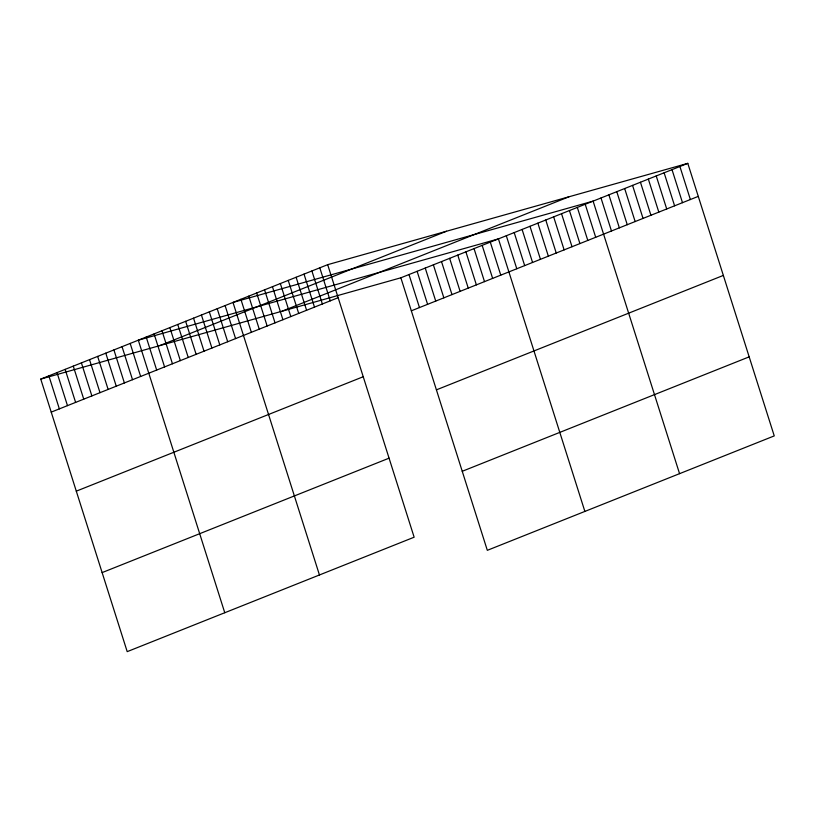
<?xml version="1.0" encoding="UTF-8"?>
<svg xmlns="http://www.w3.org/2000/svg" width="815" height="815" viewBox="0 0 815 815"><rect width="100%" height="100%" fill="white"/><g stroke="black" fill="none" stroke-linecap="round" stroke-linejoin="round"><path stroke-width="1.22" d="M327.681 264.671L414.142 537.207L127.201 651.643L40.75 379.097L327.681 264.671L687.799 163.357L774.25 435.903L487.319 550.329L400.858 277.793L687.799 163.357M159.587 345.672L446.518 231.236M282.021 311.218L568.962 196.792M51.223 412.125L338.154 297.689M411.341 310.81L698.272 196.384M76.294 491.16L363.235 376.734M436.412 389.855L723.343 275.419M102.13 572.599L389.061 458.173M462.248 471.294L749.179 356.858M40.75 379.097L400.858 277.793M679.904 166.505L690.376 199.532M672.018 169.652L682.491 202.68M664.123 172.8L674.596 205.818M656.228 175.948L666.711 208.966M648.343 179.096L658.815 212.114M640.447 182.244L650.93 215.262M632.562 185.392L643.035 218.41M624.667 188.53L635.15 221.558M616.782 191.678L627.255 224.706M608.886 194.826L619.359 227.854M601.001 197.974L611.474 231.002M679.557 473.658L593.106 201.122L232.998 302.436L319.449 574.972M585.221 204.27L595.694 237.287M577.326 207.417L587.798 240.435M569.43 210.565L579.913 243.583M561.545 213.713L572.018 246.731M553.65 216.851L564.133 249.879M545.765 219.999L556.238 253.027M537.869 223.147L548.352 256.175M529.984 226.295L540.457 259.323M522.089 229.443L532.562 262.461M514.204 232.591L524.677 265.609M506.309 235.739L516.781 268.756M584.875 511.423L498.423 238.887L138.305 340.191L224.767 612.737M490.294 242.126L500.767 275.144M482.164 245.366L492.637 278.394M474.035 248.606L484.507 281.633M465.905 251.855L476.378 284.873M457.765 255.095L468.248 288.113M449.636 258.335L460.118 291.363M441.506 261.574L451.989 294.602M433.376 264.824L443.859 297.842M425.247 268.064L435.73 301.081M417.117 271.303L427.6 304.331M408.987 274.543L419.47 307.571M319.796 267.819L330.269 300.837M311.901 270.967L322.373 303.985M304.015 274.105L314.488 307.133M296.12 277.253L306.593 310.281M288.225 280.401L298.708 313.429M280.34 283.549L290.812 316.577M272.444 286.697L282.927 319.724M264.559 289.845L275.032 322.862M256.664 292.993L267.147 326.01M248.779 296.14L259.252 329.158M240.883 299.288L251.356 332.306M225.103 305.574L235.576 338.602M217.218 308.722L227.691 341.75M209.323 311.87L219.795 344.898M201.437 315.018L211.91 348.046M193.542 318.166L204.015 351.184M185.647 321.314L196.13 354.331M177.762 324.462L188.234 357.479M169.866 327.61L180.349 360.627M161.981 330.758L172.454 363.775M154.086 333.895L164.569 366.923M146.201 337.043L156.674 370.071M130.176 343.431L140.649 376.459M122.046 346.681L132.519 379.698M113.917 349.92L124.389 382.938M105.787 353.16L116.26 386.188M97.657 356.399L108.13 389.427M89.528 359.649L100.001 392.667M81.398 362.889L91.871 395.907M73.269 366.129L83.741 399.156M65.139 369.368L75.612 402.396M57.009 372.618L67.482 405.636M48.88 375.858L59.352 408.875"/></g></svg>
